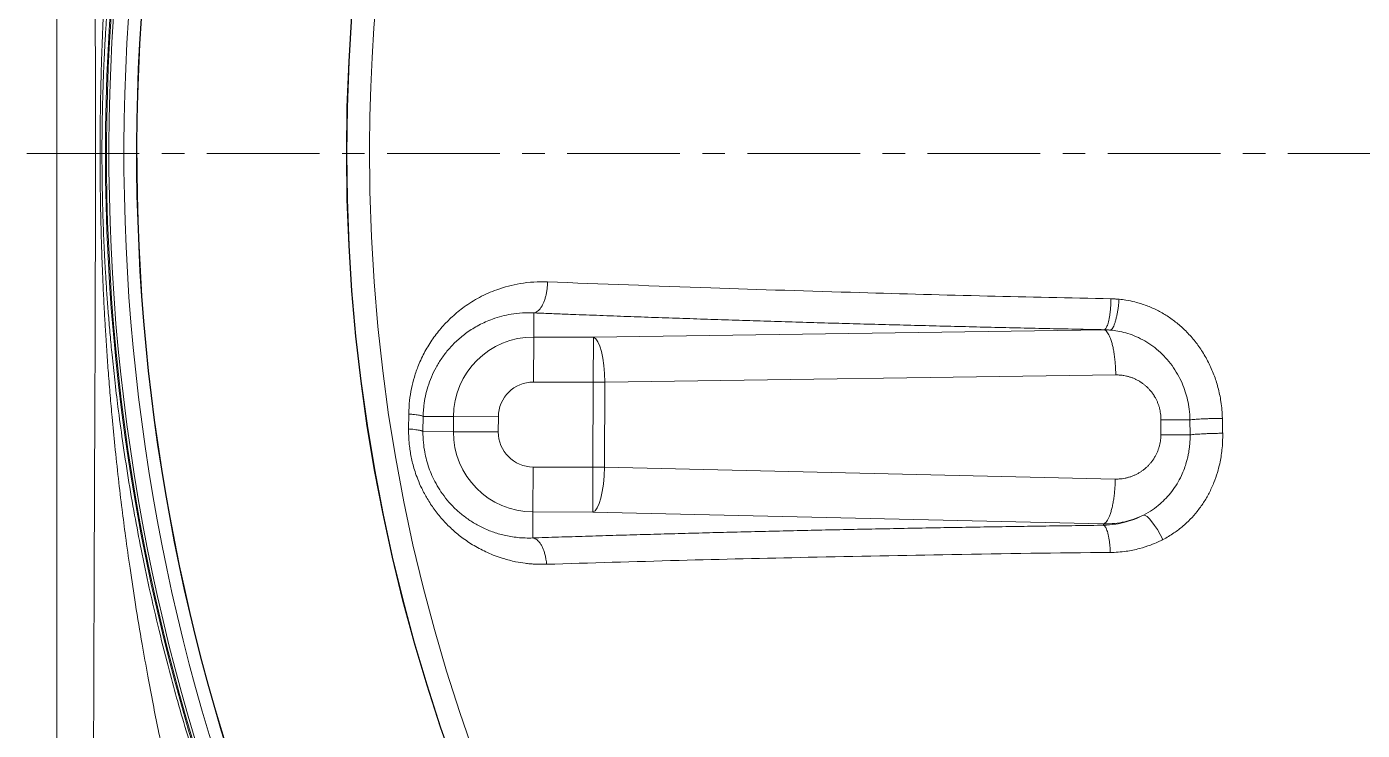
# Model space of a CAD drawing. Header units: millimetres. Extents: x -728 to 992, y -670 to 797.
# Drawn here: x -140.3 to -51.4, y -38.4 to 8.4 of the extents above; entities that cross this region are included whole.
import ezdxf

# ---------------------------------------------------------------- set-up
doc = ezdxf.new("R2010")
doc.units = ezdxf.units.MM
doc.linetypes.add('K5LT_AXLED', pattern=[12, 7.5, -1.5, 1.5, -1.5])
doc.linetypes.add('K5LT_THIN', pattern=[0])

# ---------------------------------------------------------------- blocks, each defined once
blk = doc.blocks.new('U3')
at = {"color": 7, "linetype": 'K5LT_THIN', "lineweight": 18}
for p, q in [((-138.316, -169.251), (-138.316, 162.252)), ((-135.731, 0), (-135.43, 0)), ((-135.304, 0), (-135.304, 0)), ((-106.546, -10.619), (-106.553, -12.228)), ((-106.553, -12.228), (-106.565, -15.22)), ((-102.569, -12.245), (-106.553, -12.228)), ((-102.569, -12.245), (-102.581, -15.237)), ((-68.55, -11.751), (-102.569, -12.245)), ((-68.55, -11.739), (-68.55, -11.751)), ((-67.787, -14.747), (-101.805, -15.24)), ((-102.581, -15.237), (-106.565, -15.22)), ((-102.605, -20.894), (-102.581, -15.237)), ((-101.805, -15.24), (-102.581, -15.237)), ((-101.829, -20.897), (-101.805, -15.24)), ((-114.884, -18.344), (-114.873, -17.353)), ((-113.924, -18.518), (-113.912, -17.518)), ((-113.912, -17.518), (-111.896, -17.526)), ((-111.896, -17.526), (-111.901, -18.526)), ((-111.896, -17.526), (-108.904, -17.539)), ((-108.904, -17.539), (-108.908, -18.539)), ((-64.781, -18.726), (-64.777, -17.726)), ((-62.847, -17.734), (-64.777, -17.726)), ((-62.847, -17.734), (-62.837, -18.734)), ((-60.688, -17.638), (-60.687, -17.638)), ((-113.924, -18.518), (-111.901, -18.526)), ((-111.901, -18.526), (-108.908, -18.539)), ((-60.666, -18.632), (-60.663, -18.632)), ((-62.837, -18.734), (-64.781, -18.726)), ((-106.602, -23.87), (-106.589, -20.877)), ((-106.589, -20.877), (-102.605, -20.894)), ((-102.618, -23.887), (-102.605, -20.894)), ((-101.829, -20.897), (-102.605, -20.894)), ((-101.829, -20.897), (-67.816, -21.679)), ((-106.609, -25.599), (-106.602, -23.87)), ((-106.602, -23.87), (-102.618, -23.887)), ((-102.618, -23.887), (-68.605, -24.668)), ((-68.605, -24.755), (-68.605, -24.668))]:
    blk.add_line(p, q, dxfattribs=at)
at = {"color": 30, "linetype": 'K5LT_AXLED', "lineweight": 18, "true_color": 0xff8000}
blk.add_line((-140.316, 0), (140.316, 0), dxfattribs=at)
at = {"color": 7, "linetype": 'K5LT_THIN', "lineweight": 18}
for radius in [119.026, 119]:
    blk.add_circle((0, 0), radius, dxfattribs=at)
for centre, radius, start, end in [((0, 0), 135.07, 1.90555, 180), ((0, 0), 135, 2.06073, 357.45382), ((0, 0), 134.842, 2.0221, 357.49244), ((0, 0), 133.843, 2.29736, 357.21718), ((0, 0), 133, 2.33113, 357.18342), ((0, 0), 132.974, 2.28718, 357.22736), ((0, 0), 117.49, 359.75727, 179.75727), ((0, 0), 135.07, 180, 358.82894), ((0, 0), 117.49, 179.75727, 359.75727), ((-106.575, -17.549), 5.321, 89.75727, 179.75727), ((-106.575, -17.549), 2.328, 89.75727, 179.75727), ((-106.58, -18.549), 5.321, 179.75727, 269.75727), ((-106.58, -18.549), 2.328, 179.75727, 269.75727)]:
    blk.add_arc(centre, radius, start, end, dxfattribs=at)
for centre, major_axis, ratio, start_param, end_param in [((-102.581, -15.237), (-0.043, 3), 0.258777, 4.70754, 6.210906), ((-102.605, -20.894), (-0.069, -2.999), 0.258777, 0.072279, 1.575645), ((-65.063, -25.871), (-0.91, 1.781), 0.225122, 4.691142, 6.21153)]:
    blk.add_ellipse(centre, major_axis=major_axis, ratio=ratio, start_param=start_param, end_param=end_param, dxfattribs=at)
for points, knots in [([(-135.731, 0), (-135.739, 4.002), (-135.746, 8.004), (-135.769, 14.97), (-135.783, 17.955), (-135.807, 23.879), (-135.819, 26.833), (-135.84, 32.682), (-135.851, 35.592), (-135.867, 41.341), (-135.875, 44.193), (-135.883, 49.504), (-135.884, 51.963), (-135.886, 54.422)], [0, 0, 0, 0, 0.214256, 0.214256, 0.374972, 0.374972, 0.535688, 0.535688, 0.696404, 0.696404, 0.85712, 0.85712, 1, 1, 1, 1]), ([(-135.43, 0), (-135.429, 0.314), (-135.428, 0.861), (-135.424, 1.565), (-135.419, 2.14), (-135.412, 2.673), (-135.404, 3.223), (-135.393, 3.829), (-135.379, 4.459), (-135.363, 5.131), (-135.339, 5.947), (-135.306, 6.951), (-135.262, 8.096), (-135.214, 9.171), (-135.164, 10.159), (-135.11, 11.128), (-135.048, 12.163), (-134.974, 13.276), (-134.89, 14.451), (-134.785, 15.808), (-134.652, 17.36), (-134.479, 19.17), (-134.27, 21.147), (-134.017, 23.309), (-133.727, 25.564), (-133.406, 27.846), (-133.067, 30.065), (-132.7, 32.292), (-132.286, 34.628), (-131.822, 37.071), (-131.346, 39.413), (-130.891, 41.55), (-130.437, 43.582), (-129.97, 45.58), (-129.52, 47.428), (-129.151, 48.895), (-128.862, 50.018), (-128.626, 50.924), (-128.417, 51.719), (-128.24, 52.378), (-128.099, 52.892), (-127.98, 53.312), (-127.877, 53.684), (-127.775, 54.051), (-127.704, 54.298), (-127.667, 54.422)], [0, 0, 0, 0, 0.016076, 0.029354, 0.039481, 0.048692, 0.059041, 0.070522, 0.083144, 0.09485, 0.108117, 0.127788, 0.148768, 0.168883, 0.184973, 0.202136, 0.221972, 0.241996, 0.263715, 0.286888, 0.316423, 0.348467, 0.385705, 0.424654, 0.46731, 0.509841, 0.550467, 0.589538, 0.632632, 0.679557, 0.724639, 0.76214, 0.797618, 0.837163, 0.87284, 0.900077, 0.918457, 0.935099, 0.950193, 0.962313, 0.971623, 0.978856, 0.98586, 0.992908, 1, 1, 1, 1]), ([(-135.304, 0), (-135.304, 0.289), (-135.303, 0.785), (-135.297, 1.416), (-135.291, 1.923), (-135.283, 2.372), (-135.274, 2.838), (-135.263, 3.334), (-135.248, 3.883), (-135.228, 4.521), (-135.2, 5.313), (-135.156, 6.324), (-135.097, 7.473), (-135.029, 8.599), (-134.961, 9.597), (-134.89, 10.536), (-134.809, 11.525), (-134.71, 12.622), (-134.595, 13.778), (-134.461, 15.027), (-134.302, 16.378), (-134.101, 17.949), (-133.841, 19.795), (-133.484, 22.079), (-133.024, 24.694), (-132.48, 27.446), (-131.898, 30.099), (-131.261, 32.76), (-130.555, 35.457), (-129.818, 38.047), (-129.129, 40.303), (-128.474, 42.334), (-127.807, 44.298), (-127.113, 46.241), (-126.414, 48.106), (-125.752, 49.799), (-125.152, 51.277), (-124.784, 52.155), (-124.622, 52.538)], [0, 0, 0, 0, 0.014943, 0.026745, 0.035407, 0.043802, 0.052183, 0.061546, 0.072114, 0.083591, 0.098024, 0.116616, 0.138884, 0.159732, 0.176894, 0.192788, 0.211343, 0.231787, 0.253991, 0.276076, 0.30137, 0.32888, 0.363061, 0.403865, 0.45654, 0.50997, 0.559374, 0.607301, 0.661857, 0.71435, 0.75734, 0.793748, 0.833948, 0.873833, 0.909893, 0.946174, 0.976496, 1, 1, 1, 1]), ([(-135.304, 0), (-135.306, 0), (-135.318, 0), (-135.36, 0), (-135.404, 0), (-135.43, 0)], [0.0000007, 0.0000007, 0.0000007, 0.0000007, 0.3333333, 0.6666667, 1, 1, 1, 1]), ([(-135.886, -54.422), (-135.884, -51.654), (-135.882, -48.886), (-135.873, -43.248), (-135.865, -40.388), (-135.848, -34.627), (-135.837, -31.712), (-135.815, -25.853), (-135.803, -22.895), (-135.779, -16.964), (-135.765, -13.977), (-135.744, -7.337), (-135.738, -3.669), (-135.731, 0)], [0, 0, 0, 0, 0.160716, 0.160716, 0.321432, 0.321432, 0.482149, 0.482149, 0.642865, 0.642865, 0.803581, 0.803581, 1, 1, 1, 1]), ([(-127.667, -54.422), (-127.766, -54.092), (-127.942, -53.452), (-128.201, -52.524), (-128.428, -51.672), (-128.668, -50.771), (-128.949, -49.691), (-129.268, -48.431), (-129.591, -47.12), (-129.909, -45.802), (-130.268, -44.283), (-130.69, -42.441), (-131.136, -40.407), (-131.545, -38.446), (-131.911, -36.604), (-132.269, -34.707), (-132.663, -32.502), (-133.061, -30.108), (-133.427, -27.711), (-133.722, -25.601), (-133.98, -23.612), (-134.219, -21.609), (-134.441, -19.563), (-134.619, -17.717), (-134.76, -16.102), (-134.875, -14.656), (-134.978, -13.232), (-135.064, -11.929), (-135.141, -10.618), (-135.209, -9.28), (-135.271, -7.885), (-135.316, -6.659), (-135.35, -5.615), (-135.374, -4.706), (-135.394, -3.769), (-135.411, -2.792), (-135.423, -1.807), (-135.43, -0.874), (-135.43, -0.281), (-135.43, 0)], [0, 0, 0, 0, 0.019555, 0.036849, 0.052313, 0.067287, 0.087126, 0.111783, 0.13594, 0.158335, 0.18396, 0.219694, 0.260327, 0.296995, 0.328621, 0.362464, 0.401655, 0.450458, 0.494669, 0.533917, 0.566552, 0.604328, 0.644425, 0.679268, 0.705643, 0.732646, 0.757683, 0.782536, 0.803256, 0.829362, 0.856531, 0.88084, 0.897573, 0.9143, 0.931345, 0.94957, 0.967978, 0.984764, 1, 1, 1, 1]), ([(-124.626, -52.527), (-124.81, -52.094), (-125.149, -51.282), (-125.615, -50.136), (-126.035, -49.076), (-126.435, -48.043), (-126.834, -46.986), (-127.231, -45.907), (-127.668, -44.685), (-128.228, -43.069), (-128.9, -41.034), (-129.606, -38.756), (-130.245, -36.559), (-130.877, -34.244), (-131.515, -31.73), (-132.141, -29.026), (-132.68, -26.458), (-133.148, -24.006), (-133.562, -21.604), (-133.929, -19.205), (-134.223, -17.035), (-134.452, -15.126), (-134.623, -13.519), (-134.76, -12.084), (-134.869, -10.811), (-134.962, -9.589), (-135.039, -8.439), (-135.102, -7.377), (-135.152, -6.399), (-135.193, -5.468), (-135.23, -4.502), (-135.261, -3.45), (-135.286, -2.299), (-135.301, -1.13), (-135.304, -0.363), (-135.304, 0)], [0, 0, 0, 0, 0.0268623, 0.0506076, 0.0712358, 0.0916497, 0.1125486, 0.1339326, 0.1553192, 0.1848244, 0.2295726, 0.2753475, 0.3184985, 0.3575974, 0.4091067, 0.4627322, 0.5116931, 0.5545284, 0.6011816, 0.6470307, 0.6890103, 0.7219646, 0.752512, 0.7767971, 0.8004664, 0.8226803, 0.8448806, 0.8648801, 0.8823244, 0.8996379, 0.9168209, 0.9364173, 0.9582755, 0.9802237, 0.9999966, 0.9999966, 0.9999966, 0.9999966]), ([(-105.625, -8.55), (-106.241, -8.535), (-107.392, -8.595), (-108.91, -8.999), (-110.152, -9.55), (-111.141, -10.166), (-111.968, -10.838), (-112.666, -11.548), (-113.278, -12.325), (-113.807, -13.179), (-114.214, -14.039), (-114.506, -14.869), (-114.704, -15.657), (-114.836, -16.481), (-114.867, -17.053), (-114.873, -17.353)], [0, 0, 0, 0, 0.135239, 0.253822, 0.346933, 0.434811, 0.508513, 0.576854, 0.646726, 0.715595, 0.783462, 0.838635, 0.890131, 0.942694, 1, 1, 1, 1]), ([(-105.625, -8.55), (-105.626, -8.664), (-105.638, -8.877), (-105.676, -9.173), (-105.727, -9.434), (-105.792, -9.674), (-105.872, -9.897), (-105.964, -10.097), (-106.067, -10.268), (-106.178, -10.409), (-106.296, -10.516), (-106.419, -10.589), (-106.503, -10.613), (-106.546, -10.619)], [0, 0, 0, 0, 0.110409, 0.206556, 0.292154, 0.379554, 0.469128, 0.557105, 0.645218, 0.733979, 0.820875, 0.909844, 1, 1, 1, 1]), ([(-105.625, -8.55), (-102.07, -8.692), (-95.229, -8.95), (-85.407, -9.256), (-76.486, -9.5), (-70.866, -9.617), (-68.104, -9.682)], [0, 0, 0, 0, 0.299618, 0.565521, 0.787743, 1, 1, 1, 1]), ([(-68.104, -9.682), (-68.105, -9.795), (-68.112, -10.007), (-68.131, -10.3), (-68.157, -10.559), (-68.189, -10.796), (-68.227, -11.015), (-68.271, -11.21), (-68.319, -11.378), (-68.371, -11.517), (-68.427, -11.627), (-68.487, -11.706), (-68.529, -11.732), (-68.55, -11.739)], [0, 0, 0, 0, 0.110565, 0.207006, 0.292638, 0.379585, 0.468056, 0.554431, 0.640722, 0.727461, 0.8133, 0.904394, 1, 1, 1, 1]), ([(-67.564, -9.712), (-67.573, -9.825), (-67.593, -10.038), (-67.632, -10.333), (-67.674, -10.593), (-67.722, -10.833), (-67.775, -11.055), (-67.833, -11.254), (-67.893, -11.425), (-67.959, -11.57), (-68.024, -11.676), (-68.086, -11.74), (-68.123, -11.759), (-68.14, -11.763)], [0, 0, 0, 0, 0.110447, 0.206603, 0.292264, 0.379881, 0.469848, 0.55843, 0.647241, 0.736975, 0.836283, 0.924321, 1, 1, 1, 1]), ([(-67.564, -9.712), (-67.6, -9.709), (-67.672, -9.703), (-67.781, -9.695), (-67.89, -9.689), (-67.998, -9.686), (-68.069, -9.683), (-68.104, -9.682)], [0, 0, 0, 0, 0.198631, 0.400648, 0.60605, 0.806963, 1, 1, 1, 1]), ([(-60.688, -17.638), (-60.702, -17.266), (-60.751, -16.572), (-60.957, -15.6), (-61.238, -14.724), (-61.601, -13.902), (-62.045, -13.132), (-62.554, -12.434), (-63.111, -11.819), (-63.712, -11.279), (-64.352, -10.816), (-65.027, -10.429), (-65.745, -10.113), (-66.448, -9.893), (-67.062, -9.768), (-67.417, -9.726), (-67.564, -9.712)], [0, 0, 0, 0, 0.097779, 0.182959, 0.260375, 0.338977, 0.418174, 0.492268, 0.564202, 0.634106, 0.702463, 0.769568, 0.836455, 0.906631, 0.961337, 1, 1, 1, 1]), ([(-106.546, -10.619), (-107.052, -10.593), (-107.99, -10.648), (-109.214, -10.97), (-110.196, -11.406), (-110.98, -11.894), (-111.646, -12.436), (-112.202, -13.006), (-112.671, -13.61), (-113.057, -14.233), (-113.367, -14.872), (-113.602, -15.512), (-113.77, -16.153), (-113.865, -16.731), (-113.903, -17.187), (-113.911, -17.428), (-113.912, -17.518)], [0, 0, 0, 0, 0.141585, 0.261879, 0.354718, 0.441142, 0.516705, 0.588478, 0.654662, 0.718157, 0.778361, 0.835424, 0.889161, 0.94201, 0.978379, 1, 1, 1, 1]), ([(-106.546, -10.619), (-106.415, -10.624), (-106.285, -10.629), (-105.791, -10.649), (-105.428, -10.663), (-104.701, -10.692), (-104.338, -10.706), (-103.67, -10.731), (-103.365, -10.743), (-102.756, -10.766), (-102.451, -10.778), (-101.841, -10.8), (-101.536, -10.812), (-100.927, -10.834), (-100.622, -10.845), (-100.009, -10.868), (-99.7, -10.879), (-99.084, -10.901), (-98.775, -10.912), (-98.158, -10.933), (-97.85, -10.944), (-97.233, -10.966), (-96.925, -10.976), (-96.305, -10.997), (-95.993, -11.008), (-95.369, -11.029), (-95.058, -11.039), (-94.434, -11.06), (-94.122, -11.07), (-93.499, -11.091), (-93.187, -11.101), (-92.561, -11.121), (-92.246, -11.131), (-91.616, -11.151), (-91.301, -11.161), (-90.671, -11.18), (-90.356, -11.19), (-89.726, -11.209), (-89.411, -11.219), (-88.779, -11.238), (-88.461, -11.247), (-87.825, -11.266), (-87.507, -11.275), (-86.871, -11.294), (-86.553, -11.303), (-85.918, -11.321), (-85.6, -11.33), (-84.642, -11.357), (-84, -11.375), (-82.718, -11.409), (-82.077, -11.426), (-80.789, -11.46), (-80.143, -11.477), (-78.85, -11.509), (-78.203, -11.525), (-76.906, -11.556), (-76.255, -11.572), (-74.953, -11.602), (-74.302, -11.617), (-72.996, -11.646), (-72.341, -11.66), (-71.03, -11.688), (-70.375, -11.702), (-69.473, -11.72), (-69.227, -11.725), (-68.837, -11.733), (-68.694, -11.736), (-68.55, -11.739)], [0.0674696, 0.0674696, 0.0674696, 0.0674696, 0.0772278, 0.0772278, 0.1042666, 0.1042666, 0.1312022, 0.1312022, 0.1537276, 0.1537276, 0.1761839, 0.1761839, 0.1985728, 0.1985728, 0.2208957, 0.2208957, 0.2434141, 0.2434141, 0.265868, 0.265868, 0.2882587, 0.2882587, 0.3105877, 0.3105877, 0.3330993, 0.3330993, 0.3555506, 0.3555506, 0.3779431, 0.3779431, 0.4002782, 0.4002782, 0.422783, 0.422783, 0.4452318, 0.4452318, 0.467626, 0.467626, 0.489967, 0.489967, 0.512465, 0.512465, 0.5349114, 0.5349114, 0.5573072, 0.5573072, 0.5796538, 0.5796538, 0.6245891, 0.6245891, 0.6693385, 0.6693385, 0.7142648, 0.7142648, 0.7590209, 0.7590209, 0.8039381, 0.8039381, 0.8487007, 0.8487007, 0.8935983, 0.8935983, 0.9383589, 0.9383589, 0.9551541, 0.9551541, 0.9649155, 0.9649155, 0.9649155, 0.9649155]), ([(-68.55, -11.751), (-68.51, -11.762), (-68.435, -11.805), (-68.331, -11.923), (-68.238, -12.079), (-68.153, -12.272), (-68.073, -12.507), (-68, -12.78), (-67.937, -13.082), (-67.883, -13.412), (-67.841, -13.761), (-67.811, -14.111), (-67.793, -14.441), (-67.788, -14.65), (-67.787, -14.747)], [0, 0, 0, 0, 0.10345, 0.19367, 0.274191, 0.356814, 0.441906, 0.525827, 0.610043, 0.694066, 0.778488, 0.861139, 0.935137, 1, 1, 1, 1]), ([(-62.847, -17.734), (-62.85, -17.499), (-62.882, -17.057), (-62.991, -16.434), (-63.15, -15.854), (-63.369, -15.276), (-63.662, -14.69), (-64.028, -14.121), (-64.454, -13.598), (-64.93, -13.132), (-65.442, -12.732), (-65.984, -12.398), (-66.544, -12.134), (-67.102, -11.943), (-67.635, -11.821), (-67.977, -11.777), (-68.14, -11.763)], [0, 0, 0, 0, 0.079715, 0.149501, 0.213775, 0.283165, 0.358875, 0.436009, 0.513455, 0.58945, 0.664235, 0.737207, 0.809437, 0.878976, 0.942667, 1, 1, 1, 1]), ([(-64.777, -17.726), (-64.777, -17.658), (-64.779, -17.591), (-64.787, -17.456), (-64.794, -17.388), (-64.812, -17.255), (-64.823, -17.189), (-64.843, -17.09), (-64.85, -17.057), (-64.866, -16.99), (-64.875, -16.957), (-64.892, -16.892), (-64.902, -16.861), (-64.922, -16.797), (-64.932, -16.765), (-64.954, -16.702), (-64.966, -16.67), (-64.991, -16.607), (-65.004, -16.575), (-65.03, -16.513), (-65.044, -16.483), (-65.072, -16.424), (-65.086, -16.394), (-65.117, -16.334), (-65.133, -16.304), (-65.166, -16.245), (-65.183, -16.215), (-65.213, -16.164), (-65.226, -16.143), (-65.253, -16.102), (-65.266, -16.081), (-65.294, -16.039), (-65.309, -16.018), (-65.339, -15.976), (-65.354, -15.955), (-65.384, -15.915), (-65.398, -15.896), (-65.429, -15.858), (-65.444, -15.839), (-65.476, -15.801), (-65.492, -15.782), (-65.525, -15.743), (-65.542, -15.724), (-65.583, -15.68), (-65.607, -15.655), (-65.655, -15.606), (-65.679, -15.583), (-65.727, -15.537), (-65.751, -15.515), (-65.799, -15.473), (-65.823, -15.452), (-65.873, -15.41), (-65.9, -15.389), (-65.952, -15.348), (-65.979, -15.329), (-66.032, -15.29), (-66.058, -15.272), (-66.111, -15.236), (-66.137, -15.219), (-66.195, -15.183), (-66.226, -15.164), (-66.289, -15.128), (-66.321, -15.11), (-66.381, -15.078), (-66.41, -15.063), (-66.468, -15.035), (-66.496, -15.022), (-66.555, -14.995), (-66.585, -14.982), (-66.645, -14.958), (-66.675, -14.946), (-66.734, -14.924), (-66.764, -14.913), (-66.824, -14.893), (-66.854, -14.883), (-66.914, -14.865), (-66.944, -14.857), (-67.004, -14.84), (-67.034, -14.833), (-67.123, -14.812), (-67.184, -14.8), (-67.319, -14.776), (-67.395, -14.766), (-67.576, -14.75), (-67.682, -14.75), (-67.787, -14.747)], [0.1925727, 0.1925727, 0.1925727, 0.1925727, 0.2167234, 0.2167234, 0.2409828, 0.2409828, 0.2650159, 0.2650159, 0.2771589, 0.2771589, 0.2894088, 0.2894088, 0.3012817, 0.3012817, 0.3132876, 0.3132876, 0.3254453, 0.3254453, 0.3377765, 0.3377765, 0.349529, 0.349529, 0.3614761, 0.3614761, 0.3736405, 0.3736405, 0.3860519, 0.3860519, 0.3949096, 0.3949096, 0.4039161, 0.4039161, 0.4130837, 0.4130837, 0.4224286, 0.4224286, 0.4311371, 0.4311371, 0.4400231, 0.4400231, 0.4491038, 0.4491038, 0.4583977, 0.4583977, 0.4709709, 0.4709709, 0.4831252, 0.4831252, 0.4949154, 0.4949154, 0.5063841, 0.5063841, 0.5186876, 0.5186876, 0.5306854, 0.5306854, 0.5424103, 0.5424103, 0.5538951, 0.5538951, 0.5672594, 0.5672594, 0.5803554, 0.5803554, 0.5922083, 0.5922083, 0.6038845, 0.6038845, 0.6157739, 0.6157739, 0.6275129, 0.6275129, 0.6391217, 0.6391217, 0.6506146, 0.6506146, 0.6620459, 0.6620459, 0.6733879, 0.6733879, 0.6958519, 0.6958519, 0.7239593, 0.7239593, 0.7626288, 0.7626288, 0.7626288, 0.7626288]), ([(-114.873, -17.353), (-114.775, -17.36), (-114.602, -17.374), (-114.388, -17.398), (-114.22, -17.421), (-114.088, -17.446), (-113.993, -17.472), (-113.936, -17.496), (-113.917, -17.511), (-113.912, -17.518)], [0, 0, 0, 0, 0.178831, 0.334874, 0.474218, 0.617624, 0.762528, 0.889311, 1, 1, 1, 1]), ([(-60.688, -17.638), (-60.801, -17.639), (-61.015, -17.642), (-61.319, -17.649), (-61.594, -17.657), (-61.853, -17.667), (-62.1, -17.678), (-62.326, -17.69), (-62.529, -17.704), (-62.707, -17.718), (-62.804, -17.729), (-62.847, -17.734)], [0, 0, 0, 0, 0.1318448, 0.2468058, 0.349417, 0.45477, 0.5632966, 0.6698998, 0.7749463, 0.884792, 0.9999877, 0.9999877, 0.9999877, 0.9999877]), ([(-114.884, -18.344), (-114.889, -18.547), (-114.876, -18.928), (-114.832, -19.451), (-114.767, -19.904), (-114.687, -20.321), (-114.586, -20.745), (-114.451, -21.203), (-114.264, -21.727), (-114.001, -22.334), (-113.64, -23.01), (-113.185, -23.703), (-112.641, -24.378), (-112.026, -25.006), (-111.316, -25.599), (-110.518, -26.133), (-109.596, -26.612), (-108.667, -26.961), (-107.821, -27.176), (-107.224, -27.275), (-106.815, -27.32), (-106.542, -27.342), (-106.304, -27.352), (-106.084, -27.354), (-105.881, -27.353), (-105.751, -27.354), (-105.692, -27.354)], [0, 0, 0, 0, 0.039766, 0.074211, 0.102005, 0.128768, 0.156533, 0.186632, 0.221767, 0.265171, 0.316407, 0.37333, 0.431252, 0.492477, 0.554796, 0.625174, 0.697547, 0.780405, 0.84389, 0.892201, 0.91656, 0.936624, 0.954095, 0.970611, 0.98648, 1, 1, 1, 1]), ([(-114.884, -18.344), (-114.786, -18.351), (-114.612, -18.366), (-114.399, -18.391), (-114.231, -18.416), (-114.099, -18.442), (-114.004, -18.469), (-113.947, -18.494), (-113.928, -18.51), (-113.924, -18.518)], [0, 0, 0, 0, 0.178896, 0.334996, 0.474389, 0.617844, 0.7628, 0.889509, 1, 1, 1, 1]), ([(-113.924, -18.518), (-113.927, -18.762), (-113.909, -19.222), (-113.821, -19.858), (-113.693, -20.421), (-113.533, -20.938), (-113.324, -21.462), (-113.059, -21.997), (-112.721, -22.549), (-112.314, -23.09), (-111.842, -23.603), (-111.31, -24.076), (-110.712, -24.507), (-110.039, -24.889), (-109.301, -25.205), (-108.485, -25.446), (-107.583, -25.595), (-106.944, -25.613), (-106.609, -25.599)], [0, 0, 0, 0, 0.060335, 0.112878, 0.156892, 0.20126, 0.245705, 0.296037, 0.349525, 0.408233, 0.468277, 0.529869, 0.595425, 0.665277, 0.740411, 0.817348, 0.903731, 1, 1, 1, 1]), ([(-64.643, -25.704), (-64.392, -25.573), (-63.931, -25.303), (-63.328, -24.841), (-62.813, -24.358), (-62.35, -23.832), (-61.93, -23.248), (-61.555, -22.605), (-61.248, -21.935), (-61.018, -21.278), (-60.868, -20.703), (-60.77, -20.195), (-60.705, -19.71), (-60.664, -19.187), (-60.665, -18.822), (-60.663, -18.632)], [0, 0, 0, 0, 0.099583, 0.187036, 0.265671, 0.347078, 0.432195, 0.517256, 0.60753, 0.690314, 0.761295, 0.815741, 0.871802, 0.933222, 1, 1, 1, 1]), ([(-60.666, -18.632), (-60.779, -18.633), (-60.993, -18.636), (-61.297, -18.643), (-61.573, -18.652), (-61.832, -18.662), (-62.08, -18.674), (-62.307, -18.687), (-62.512, -18.701), (-62.693, -18.717), (-62.793, -18.728), (-62.837, -18.734)], [0, 0, 0, 0, 0.130705, 0.244665, 0.346455, 0.450881, 0.558356, 0.664804, 0.768831, 0.88073, 1, 1, 1, 1]), ([(-67.816, -21.679), (-67.728, -21.678), (-67.64, -21.679), (-67.488, -21.669), (-67.424, -21.662), (-67.296, -21.645), (-67.231, -21.635), (-67.136, -21.616), (-67.104, -21.609), (-67.041, -21.594), (-67.01, -21.586), (-66.947, -21.569), (-66.915, -21.56), (-66.852, -21.541), (-66.82, -21.531), (-66.758, -21.51), (-66.728, -21.499), (-66.667, -21.476), (-66.637, -21.464), (-66.576, -21.438), (-66.545, -21.425), (-66.485, -21.397), (-66.454, -21.383), (-66.395, -21.353), (-66.367, -21.338), (-66.309, -21.308), (-66.281, -21.291), (-66.223, -21.258), (-66.195, -21.241), (-66.137, -21.205), (-66.109, -21.186), (-66.054, -21.148), (-66.027, -21.13), (-65.975, -21.092), (-65.949, -21.072), (-65.896, -21.031), (-65.87, -21.01), (-65.817, -20.966), (-65.791, -20.943), (-65.74, -20.897), (-65.715, -20.874), (-65.665, -20.826), (-65.64, -20.801), (-65.593, -20.752), (-65.57, -20.728), (-65.527, -20.68), (-65.505, -20.656), (-65.468, -20.612), (-65.452, -20.592), (-65.42, -20.552), (-65.404, -20.532), (-65.374, -20.493), (-65.359, -20.473), (-65.331, -20.433), (-65.317, -20.413), (-65.288, -20.372), (-65.274, -20.351), (-65.246, -20.308), (-65.233, -20.287), (-65.206, -20.244), (-65.194, -20.222), (-65.169, -20.18), (-65.157, -20.158), (-65.128, -20.106), (-65.112, -20.075), (-65.081, -20.014), (-65.066, -19.983), (-65.038, -19.92), (-65.024, -19.889), (-64.997, -19.826), (-64.985, -19.794), (-64.961, -19.731), (-64.95, -19.699), (-64.928, -19.636), (-64.918, -19.605), (-64.899, -19.54), (-64.889, -19.507), (-64.872, -19.442), (-64.864, -19.409), (-64.848, -19.343), (-64.842, -19.31), (-64.829, -19.244), (-64.823, -19.211), (-64.807, -19.112), (-64.799, -19.045), (-64.785, -18.894), (-64.781, -18.81), (-64.781, -18.726)], [0.238413, 0.238413, 0.238413, 0.238413, 0.2715428, 0.2715428, 0.2957903, 0.2957903, 0.320239, 0.320239, 0.3323739, 0.3323739, 0.3445982, 0.3445982, 0.3569273, 0.3569273, 0.3693774, 0.3693774, 0.3815013, 0.3815013, 0.3937717, 0.3937717, 0.4062077, 0.4062077, 0.4188309, 0.4188309, 0.4309034, 0.4309034, 0.4431858, 0.4431858, 0.4557041, 0.4557041, 0.4684881, 0.4684881, 0.4804673, 0.4804673, 0.4927297, 0.4927297, 0.5053115, 0.5053115, 0.5182561, 0.5182561, 0.5309116, 0.5309116, 0.5439935, 0.5439935, 0.55621, 0.55621, 0.5680629, 0.5680629, 0.5775958, 0.5775958, 0.5869295, 0.5869295, 0.5960806, 0.5960806, 0.6050651, 0.6050651, 0.6145665, 0.6145665, 0.6239061, 0.6239061, 0.6330971, 0.6330971, 0.6421524, 0.6421524, 0.6550166, 0.6550166, 0.6676513, 0.6676513, 0.6803347, 0.6803347, 0.6928296, 0.6928296, 0.7051625, 0.7051625, 0.7173513, 0.7173513, 0.7299247, 0.7299247, 0.7423797, 0.7423797, 0.7547321, 0.7547321, 0.7670032, 0.7670032, 0.791699, 0.791699, 0.8226045, 0.8226045, 0.8226045, 0.8226045]), ([(-65.943, -24.08), (-65.731, -23.974), (-65.348, -23.748), (-64.847, -23.361), (-64.42, -22.951), (-64.039, -22.5), (-63.698, -21.999), (-63.422, -21.484), (-63.224, -21.009), (-63.096, -20.622), (-63.012, -20.307), (-62.953, -20.04), (-62.908, -19.781), (-62.871, -19.508), (-62.848, -19.232), (-62.836, -18.969), (-62.836, -18.808), (-62.837, -18.734)], [0, 0, 0, 0, 0.110949, 0.207927, 0.295424, 0.385836, 0.481064, 0.574813, 0.653913, 0.716464, 0.761067, 0.802087, 0.840937, 0.88082, 0.926831, 0.966557, 1, 1, 1, 1]), ([(-68.605, -24.668), (-68.565, -24.658), (-68.489, -24.616), (-68.384, -24.498), (-68.29, -24.343), (-68.203, -24.15), (-68.121, -23.916), (-68.046, -23.644), (-67.98, -23.342), (-67.924, -23.013), (-67.878, -22.664), (-67.846, -22.314), (-67.825, -21.985), (-67.818, -21.776), (-67.816, -21.679)], [0, 0, 0, 0, 0.10345, 0.19367, 0.274191, 0.356814, 0.441906, 0.525827, 0.610043, 0.694066, 0.778488, 0.861139, 0.935137, 1, 1, 1, 1]), ([(-68.605, -24.755), (-68.74, -24.757), (-68.875, -24.758), (-69.663, -24.768), (-70.315, -24.777), (-71.62, -24.795), (-72.272, -24.804), (-73.573, -24.823), (-74.221, -24.833), (-75.518, -24.853), (-76.166, -24.863), (-77.458, -24.885), (-78.101, -24.895), (-79.388, -24.918), (-80.032, -24.929), (-81.314, -24.953), (-81.952, -24.965), (-83.228, -24.99), (-83.867, -25.002), (-85.138, -25.028), (-85.771, -25.041), (-87.036, -25.068), (-87.669, -25.082), (-88.928, -25.11), (-89.555, -25.124), (-90.809, -25.153), (-91.435, -25.168), (-92.682, -25.199), (-93.303, -25.214), (-94.232, -25.238), (-94.542, -25.246), (-95.162, -25.262), (-95.472, -25.27), (-96.089, -25.286), (-96.396, -25.294), (-97.009, -25.311), (-97.316, -25.319), (-97.93, -25.336), (-98.236, -25.344), (-98.85, -25.362), (-99.156, -25.37), (-99.766, -25.388), (-100.069, -25.396), (-100.675, -25.414), (-100.978, -25.423), (-101.585, -25.441), (-101.888, -25.45), (-102.494, -25.468), (-102.797, -25.478), (-103.399, -25.496), (-103.698, -25.505), (-104.297, -25.524), (-104.596, -25.534), (-105.194, -25.553), (-105.494, -25.562), (-106.065, -25.581), (-106.337, -25.59), (-106.609, -25.599)], [0.0354931, 0.0354931, 0.0354931, 0.0354931, 0.0446713, 0.0446713, 0.0892361, 0.0892361, 0.1339374, 0.1339374, 0.1785054, 0.1785054, 0.2232322, 0.2232322, 0.2677907, 0.2677907, 0.3125217, 0.3125217, 0.3570655, 0.3570655, 0.401798, 0.401798, 0.4463382, 0.4463382, 0.4910839, 0.4910839, 0.5356156, 0.5356156, 0.5803698, 0.5803698, 0.6248925, 0.6248925, 0.6472432, 0.6472432, 0.6696552, 0.6696552, 0.6918805, 0.6918805, 0.7141687, 0.7141687, 0.7365214, 0.7365214, 0.7589401, 0.7589401, 0.7811584, 0.7811584, 0.8034441, 0.8034441, 0.8257989, 0.8257989, 0.8482243, 0.8482243, 0.8704354, 0.8704354, 0.8927185, 0.8927185, 0.9150754, 0.9150754, 0.9354892, 0.9354892, 0.9354892, 0.9354892]), ([(-68.605, -24.668), (-68.352, -24.671), (-67.877, -24.648), (-67.2, -24.532), (-66.561, -24.349), (-66.151, -24.181), (-65.943, -24.08)], [0, 0, 0, 0, 0.275961, 0.518059, 0.748118, 1, 1, 1, 1]), ([(-68.605, -24.755), (-68.333, -24.75), (-67.825, -24.706), (-67.127, -24.555), (-66.508, -24.349), (-66.129, -24.177), (-65.943, -24.08)], [0, 0, 0, 0, 0.294727, 0.550847, 0.773069, 1, 1, 1, 1]), ([(-68.15, -26.569), (-68.154, -26.455), (-68.166, -26.239), (-68.193, -25.946), (-68.228, -25.69), (-68.269, -25.464), (-68.317, -25.261), (-68.37, -25.089), (-68.428, -24.951), (-68.487, -24.849), (-68.546, -24.783), (-68.586, -24.761), (-68.605, -24.755)], [0, 0, 0, 0, 0.122145, 0.232329, 0.329372, 0.429336, 0.528182, 0.627567, 0.724815, 0.820382, 0.911391, 1, 1, 1, 1]), ([(-105.692, -27.354), (-105.701, -27.24), (-105.727, -27.028), (-105.786, -26.743), (-105.857, -26.497), (-105.941, -26.277), (-106.039, -26.079), (-106.149, -25.91), (-106.267, -25.776), (-106.387, -25.68), (-106.501, -25.622), (-106.575, -25.603), (-106.609, -25.599)], [0, 0, 0, 0, 0.124575, 0.23321, 0.329967, 0.42889, 0.530759, 0.631411, 0.732439, 0.831284, 0.920369, 1, 1, 1, 1]), ([(-68.15, -26.569), (-67.796, -26.561), (-67.138, -26.516), (-66.244, -26.329), (-65.536, -26.104), (-65.022, -25.889), (-64.748, -25.76), (-64.643, -25.704)], [0, 0, 0, 0, 0.292019, 0.542725, 0.750751, 0.903176, 1, 1, 1, 1]), ([(-68.15, -26.569), (-71.698, -26.586), (-78.473, -26.706), (-88.05, -26.876), (-97.063, -27.091), (-102.798, -27.267), (-105.692, -27.354)], [0, 0, 0, 0, 0.271888, 0.523583, 0.755602, 1, 1, 1, 1])]:
    blk.add_open_spline(points, degree=3, knots=knots, dxfattribs=at)
for points in [[(-68.14, -11.763), (-68.186, -11.759), (-68.277, -11.752), (-68.414, -11.743), (-68.505, -11.74), (-68.55, -11.739)], [(-68.14, -11.763), (-68.186, -11.76), (-68.277, -11.756), (-68.414, -11.752), (-68.505, -11.751), (-68.55, -11.751)], [(-60.687, -17.638), (-60.685, -17.748), (-60.68, -17.969), (-60.673, -18.301), (-60.668, -18.521), (-60.666, -18.632)]]:
    blk.add_open_spline(points, degree=3, dxfattribs=at)
blk = doc.blocks.new('U0')
blk.add_blockref('U3', (0, 0))

msp = doc.modelspace()

# ---------------------------------------------------------------- block references
msp.add_blockref('U0', (0, 0))

doc.saveas('drawing.dxf')
